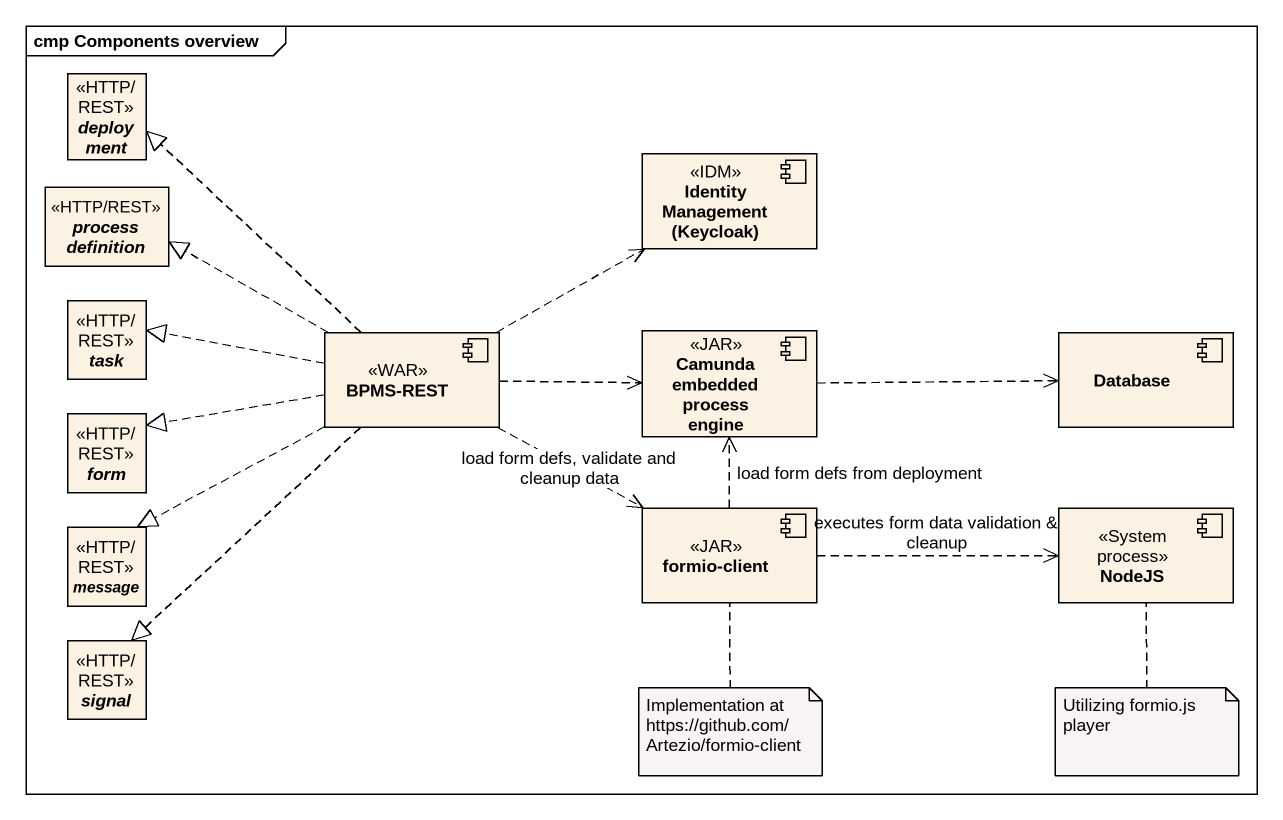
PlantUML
@startuml
mainframe cmp Components overview
allowmixing
hide circle
hide empty members
interface deployment <<HTTP/REST>>
component "Identity Management (Keycloak)" as Identity_Management_Keycloak <<IDM>>
interface "process definition" as process_definition <<HTTP/REST>>
interface task <<HTTP/REST>>
component "BPMS-REST" as BPMS_REST <<WAR>>
component "Camunda embedded process engine" as Camunda_embedded_process <<JAR>>
component "Database" as Database_
interface form <<HTTP/REST>>
interface message <<HTTP/REST>>
component "formio-client" as formio_client <<JAR>>
component NodeJS <<System process>>
interface signal <<HTTP/REST>>
BPMS_REST .up.|> deployment
BPMS_REST .right.> Identity_Management_Keycloak
BPMS_REST .left.|> process_definition
BPMS_REST .left.|> task
BPMS_REST .right.> Camunda_embedded_process
BPMS_REST .left.|> form
BPMS_REST ..|> message
BPMS_REST .right.> formio_client : load form defs, validate and cleanup data
BPMS_REST ..|> signal
Camunda_embedded_process .right.> Database_
formio_client .up.> Camunda_embedded_process : load form defs from deployment
formio_client .right.> NodeJS : executes form data validation & cleanup
note bottom of formio_client : Implementation at https://github.com/Artezio/formio-client
note bottom of NodeJS : Utilizing formio.js player
@enduml
